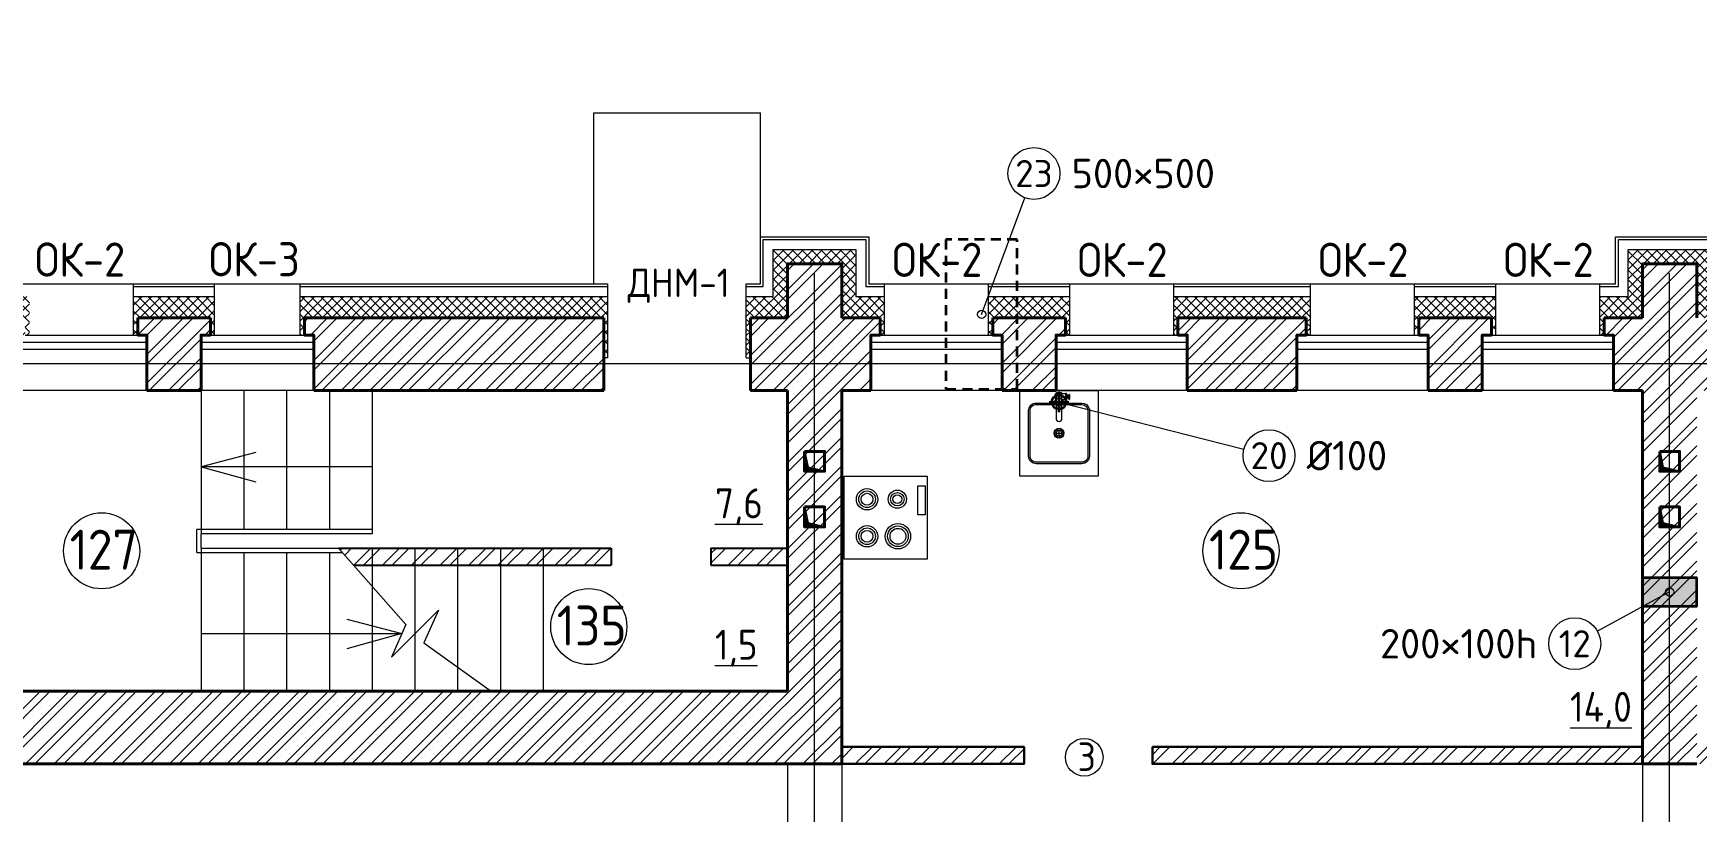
# Model space of a CAD drawing. Header units: millimetres. Extents: x -718 to 68664, y 3859 to 52864.
# Drawn here: x 31860 to 43533, y 38155 to 43618 of the extents above; entities that cross this region are included whole.
import ezdxf
from ezdxf.enums import TextEntityAlignment as Align

# ---------------------------------------------------------------- set-up
doc = ezdxf.new("R2010")
doc.units = ezdxf.units.MM
doc.linetypes.add('ACAD_ISO02W100', pattern=[15, 12, -3])
doc.linetypes.add('ACAD_ISO04W100', pattern=[30, 24, -3, 0, -3])
for name, color, linetype, lineweight in [('Ж-б_балка', 144, 'ACAD_ISO02W100', 9), ('Кирпич_перегородки_сущ', 46, 'Continuous', 25), ('Кирпич_стены', 56, 'Continuous', 40), ('Лестница', 136, 'Continuous', 18), ('Марк_пом', 250, 'Continuous', 15), ('Марка_окна_двери', 166, 'Continuous', 13), ('Мебель', 250, 'Continuous', 13), ('Оборудование', 19, 'Continuous', 13), ('Окна', 164, 'Continuous', 15), ('Оси', 136, 'ACAD_ISO04W100', 9), ('Отверстия', 5, 'Continuous', 35), ('Отверстия_выноски', 7, 'Continuous', 18), ('Перегородки кирпичные новые', 26, 'Continuous', 30), ('Площадь_текст', 198, 'Continuous', 9), ('Утеплитель', 36, 'Continuous', 9), ('фасад_навесной', 250, 'Continuous', 15), ('Штрих_кирпич_план', 27, 'Continuous', 5), ('Штрих_пл_кирп_пер_сущ', 116, 'Continuous', 5), ('Штрих_утеплитель_план', 27, 'Continuous', 5)]:
    doc.layers.add(name, color=color, linetype=linetype, lineweight=lineweight)
doc.styles.add('GOST', font='isocpeur.ttf', dxfattribs={"width": 0.9})
doc.styles.add('GOST Common_1', font='GOST Common.ttf', dxfattribs={"width": 0.95, "height": 45})

# ---------------------------------------------------------------- blocks, each defined once
blk = doc.blocks.new('Grohe Veris -  (32198000)_top_cad-bloc.com')
at = {"color": 0}
for p, q in [((52, 21), (52, -21)), ((54, -17), (54, 17)), ((73, 13), (72, 13)), ((73, 6), (72, -22)), ((73, 13), (73, 6))]:
    blk.add_line(p, q, dxfattribs=at)
for points in [[(-21, 0), (-21, -154, 1), (21, -154), (21, 0)], [(0, 9), (0, 9), (-17, 9, 0.317837), (-20, 7)], [(0, 9), (0, 9), (17, 9, -0.317837), (20, 7)], [(56, 9), (64, 10, 0.155869), (68, 11, 0.886458)], [(65, 9, 0.160711), (63, -7, 0.094437), (64, -10, 1.245706)], [(65, 9, 0.25498), (69, 11, -9.068865)], [(68, 11), (69, 12, -0.146054), (71, 14), (73, 14, -0.258705), (73, 14, -0.023605), (73, 13, -0.171239), (74, 10, 0.037593), (74, 10)], [(74, 3, 0.147806), (73, 6, 0.197149), (73, 6), (72, 6, 0.105853), (71, 6, 0.093683), (70, 6, 0.105959), (69, 3, 0.061829), (68, 1, 0.023332), (68, -5, 1.008647)], [(74, 10), (74, 6, -0.00094), (74, 3, 0.000937), (74, -11, -0.003393), (74, -19, 0.648753)], [(56, -9), (64, -10, -0.155869), (68, -11, -0.886458)], [(68, -3), (68, -5), (68, -8, 0.010154), (68, -11, 0.032815), (68, -18, 0.128402), (69, -21, 0.106313), (71, -22, 0.075412), (71, -22), (72, -22, 0.25002), (73, -22, 0.096041), (74, -19, 0.032872), (74, -19, -4.493368)]]:
    blk.add_lwpolyline(points, format="xyb", dxfattribs=at)
for points in [[(7, 21), (46, 21)], [(47, -21), (47, 21)], [(52, 21), (47, 21)], [(21, -21), (46, -21)], [(52, -21), (47, -21)]]:
    blk.add_lwpolyline(points, dxfattribs=at)
for centre, radius, start, end in [((0, 0), 30, 44.427, 225.573), ((0, 0), 25, 57.1401, 212.8599), ((0, 0), 22, 342.6586, 197.3414), ((0, 0), 21, 0, 180), ((46, 21), 0.5, 0, 90), ((47, 20), 0.5, 90, 180), ((42, 15), 11.5, 10.4024, 29.2456), ((52, 20), 0.4, 29.2456, 90), ((53, 17), 0.3, 0, 10.4024), ((49, 6), 7.06, 21.1147, 52.6774), ((112, -1), 44.3, 163.7688, 181.8841), ((74, 9), 4.94, 128.3675, 155.6022), ((72, 12), 1.95, 87.325, 127.0686), ((73, 13), 0.429, 41.7684, 83.9142), ((37, 0), 38.5, 343.0508, 15.0324), ((46, -21), 0.5, 270, 0), ((47, -20), 0.5, 180, 270), ((42, -15), 11.5, 330.7544, 349.5976), ((52, -20), 0.4, 270, 330.7544), ((49, -6), 7.06, 307.3226, 339.8743), ((53, -17), 0.3, 349.5976, 0)]:
    blk.add_arc(centre, radius, start, end, dxfattribs=at)
blk.add_ellipse((56, 0), major_axis=(0, 9), ratio=0.134102, start_param=6.283185, end_param=9.576875, dxfattribs=at)
blk = doc.blocks.new('r')
at = {"layer": 'Оборудование'}
blk.add_lwpolyline([(166291, -245653), (166891, -245653), (166891, -246203), (166291, -246203), (166291, -245653)], close=True, dxfattribs=at)
for points in [[(166765, -246140, -0.068229), (166751, -246141), (166431, -246141, -0.414214), (166378, -246088), (166378, -245768, -0.414214), (166431, -245715), (166751, -245715, -0.414214), (166804, -245768), (166804, -246088, -0.336476), (166765, -246140, -0.107558)], [(166756, -246130, -0.031274), (166751, -246131), (166431, -246131, -0.414214), (166388, -246088), (166388, -245768, -0.414214), (166431, -245725), (166751, -245725, -0.414214), (166794, -245768), (166794, -246088, -0.378043), (166756, -246130, -0.083586)]]:
    blk.add_lwpolyline(points, format="xyb", dxfattribs=at)
for points in [[(166572, -245928), (166612, -245928)], [(166592, -245908), (166592, -245948)]]:
    blk.add_lwpolyline(points, dxfattribs=at)
for radius in [35, 30, 20]:
    blk.add_circle((166592, -245928), radius, dxfattribs=at)
at = {"layer": 'Оборудование', "rotation": 269.9999999999999}
blk.add_blockref('Grohe Veris -  (32198000)_top_cad-bloc.com', (166850, -245928), dxfattribs=at)
blk = doc.blocks.new('hob 01')
at = {"layer": 'Оборудование'}
for points in [[(10, 10), (10, 710), (710, 710), (710, 10)], [(384, 88), (628, 88), (628, 28), (384, 28)]]:
    blk.add_lwpolyline(points, close=True, dxfattribs=at)
for centre, radius in [((204, 516), 90), ((204, 516), 70), ((204, 516), 50), ((516, 516), 90), ((516, 516), 70), ((516, 516), 50), ((204, 256), 107), ((204, 256), 86.7), ((204, 256), 66.7), ((516, 261), 76.6), ((516, 261), 56.6), ((516, 261), 36.6)]:
    blk.add_circle(centre, radius, dxfattribs=at)

msp = doc.modelspace()

# ---------------------------------------------------------------- hatches: boundary and pattern name
at = {"true_color": 0x000000}
h = msp.add_hatch(color=18, dxfattribs=at)
h.dxf.hatch_style = 1
h.paths.add_polyline_path([(37273, 40684), (37296, 40573), (37413, 40544), (37273, 40544)])
h = msp.add_hatch(color=18, dxfattribs=at)
h.dxf.hatch_style = 1
h.paths.add_polyline_path([(43273, 40684), (43296, 40573), (43413, 40544), (43273, 40544)])
h = msp.add_hatch(color=18, dxfattribs=at)
h.dxf.hatch_style = 1
h.paths.add_polyline_path([(37273, 40294), (37296, 40183), (37413, 40154), (37273, 40154)])
h = msp.add_hatch(color=18, dxfattribs=at)
h.dxf.hatch_style = 1
h.paths.add_polyline_path([(43273, 40294), (43296, 40183), (43413, 40154), (43273, 40154)])
at = {"layer": 'Отверстия'}
msp.add_hatch(color=5, dxfattribs=at).paths.add_polyline_path([(43153, 39597), (43533, 39597), (43533, 39797), (43153, 39797)])
at = {"layer": 'Штрих_кирпич_план'}
h = msp.add_hatch(dxfattribs=at)
h.set_pattern_fill('ANSI32', color=256, scale=15)
h.set_pattern_definition([(45, (31448.45, 40962.52), (-101.0279, 101.0279), []), (45, (31515.8, 40962.52), (-101.0279, 101.0279), [])])
h.paths.add_polyline_path([(31533, 41110), (31343, 41110), (31343, 40740), (31533, 40740)], flags=17)
h.paths.add_polyline_path([(31343, 41110), (31153, 41110), (31153, 40740), (31343, 40740)], flags=17)
h.paths.add_polyline_path([(40403, 31590), (40283, 31590), (40283, 31200), (40218, 31200), (40218, 31080), (40468, 31080), (40468, 31200), (40403, 31200)])
h.paths.add_polyline_path([(16413, 47010), (16163, 47010), (16163, 41490), (16413, 41490)])
h.paths.add_polyline_path([(22033, 47520), (20093, 47520), (20093, 47400), (20158, 47400), (20158, 47010), (21523, 47010), (21523, 46750), (22033, 46750)])
h.paths.add_polyline_path([(19258, 47400), (19323, 47400), (19323, 47520), (18813, 47520), (18813, 47400), (18878, 47400), (18878, 47010), (19258, 47010)])
h.paths.add_polyline_path([(17958, 47400), (18023, 47400), (18023, 47520), (17513, 47520), (17513, 47400), (17578, 47400), (17578, 47010), (17958, 47010)])
h.paths.add_polyline_path([(16658, 47400), (16723, 47400), (16723, 47520), (16083, 47520), (16083, 47400), (16148, 47400), (16148, 47010), (16658, 47010)])
h.paths.add_polyline_path([(15358, 47400), (15423, 47400), (15423, 47520), (14913, 47520), (14913, 47400), (14978, 47400), (14978, 47010), (15358, 47010)])
h.paths.add_polyline_path([(13723, 47010), (13723, 47520), (14253, 47520), (14253, 47400), (14188, 47400), (14188, 47010)])
h.paths.add_polyline_path([(12823, 47520), (10363, 47520), (10363, 45840), (10483, 45840), (10483, 45905), (10873, 45905), (10873, 47010), (12823, 47010)])
h.paths.add_polyline_path([(10873, 44725), (10483, 44725), (10483, 44790), (10363, 44790), (10363, 44410), (10483, 44410), (10483, 44475), (10873, 44475)])
h.paths.add_polyline_path([(10873, 43295), (10483, 43295), (10483, 43360), (10363, 43360), (10363, 42980), (10483, 42980), (10483, 43045), (10873, 43045)])
h.paths.add_polyline_path([(22768, 35910), (22033, 35910), (22033, 39560), (21653, 39560), (21653, 35655), (21653, 35080), (22033, 35080), (22033, 35400), (22768, 35400)])
h.paths.add_polyline_path([(22358, 41500), (22423, 41500), (22423, 41620), (22033, 41620), (22033, 44030), (21913, 44030), (21913, 43965), (21523, 43965), (21523, 41490), (15533, 41490), (15533, 41110), (21653, 41110), (21653, 40860), (22033, 40860), (22033, 41110), (22358, 41110)])
h.paths.add_polyline_path([(22033, 45460), (21523, 45460), (21523, 44885), (21913, 44885), (21913, 44820), (22033, 44820)])
h.paths.add_polyline_path([(23658, 41500), (23723, 41500), (23723, 41620), (23213, 41620), (23213, 41500), (23278, 41500), (23278, 41110), (23658, 41110)])
h.paths.add_polyline_path([(25738, 41500), (25803, 41500), (25803, 41620), (25533, 41620), (25023, 41620), (24513, 41620), (24513, 41500), (24578, 41500), (24578, 41110), (25023, 41110), (25023, 40860), (25533, 40860), (25533, 41110), (25738, 41110)])
h.paths.add_polyline_path([(27038, 41500), (27103, 41500), (27103, 41620), (26593, 41620), (26593, 41500), (26658, 41500), (26658, 41110), (27038, 41110)])
h.paths.add_polyline_path([(28728, 41500), (28793, 41500), (28793, 41620), (27893, 41620), (27893, 41500), (27958, 41500), (27958, 41110), (28728, 41110)])
h.paths.add_polyline_path([(30028, 41500), (30093, 41500), (30093, 41620), (29583, 41620), (29583, 41500), (29648, 41500), (29648, 41110), (30028, 41110)])
h.paths.add_polyline_path([(31738, 41500), (31803, 41500), (31803, 41620), (31533, 41620), (31533, 42000), (31153, 42000), (31153, 41620), (30883, 41620), (30883, 41500), (30948, 41500), (30948, 41110), (31738, 41110)])
h.paths.add_polyline_path([(33038, 41500), (33103, 41500), (33103, 41620), (32593, 41620), (32593, 41500), (32658, 41500), (32658, 41110), (33038, 41110)], flags=17)
h.paths.add_polyline_path([(35863, 41620), (33763, 41620), (33763, 41500), (33828, 41500), (33828, 41110), (35863, 41110)], flags=17)
h.paths.add_polyline_path([(37738, 41500), (37803, 41500), (37803, 41620), (37533, 41620), (37533, 42000), (37153, 42000), (37153, 41620), (36893, 41620), (36893, 41110), (37153, 41110), (37158, 39000), (31538, 39000), (31533, 39240), (31153, 39240), (31153, 38370), (31533, 38370), (31533, 38490), (37533, 38490), (37533, 41110), (37738, 41110)])
h.paths.add_polyline_path([(39038, 41500), (39103, 41500), (39103, 41620), (38593, 41620), (38593, 41500), (38658, 41500), (38658, 41110), (39038, 41110)])
h.paths.add_polyline_path([(40728, 41500), (40793, 41500), (40793, 41620), (39893, 41620), (39893, 41500), (39958, 41500), (39958, 41110), (40728, 41110)])
h.paths.add_polyline_path([(42028, 41500), (42093, 41500), (42093, 41620), (41583, 41620), (41583, 41500), (41648, 41500), (41648, 41110), (42028, 41110)])
h.paths.add_polyline_path([(43738, 41500), (43803, 41500), (43803, 41620), (43533, 41620), (43533, 42000), (43153, 42000), (43153, 41620), (42883, 41620), (42883, 41500), (42948, 41500), (42948, 41110), (43153, 41110), (43153, 38490), (43533, 38490), (43533, 41110), (43738, 41110)])
h.paths.add_polyline_path([(45038, 41500), (45103, 41500), (45103, 41620), (44593, 41620), (44593, 41500), (44658, 41500), (44658, 41110), (45038, 41110)])
h.paths.add_polyline_path([(46728, 41500), (46793, 41500), (46793, 41620), (45893, 41620), (45893, 41500), (45958, 41500), (45958, 41110), (46728, 41110)])
h.paths.add_polyline_path([(48028, 41500), (48093, 41500), (48093, 41620), (47583, 41620), (47583, 41500), (47648, 41500), (47648, 41110), (48028, 41110)])
h.paths.add_polyline_path([(49738, 41500), (49803, 41500), (49803, 41620), (49533, 41620), (49533, 42000), (49153, 42000), (49153, 41620), (48883, 41620), (48883, 41500), (48948, 41500), (48948, 41110), (49153, 41110), (49153, 38490), (49533, 38490), (49533, 38610), (49533, 41110), (49738, 41110)])
h.paths.add_polyline_path([(51038, 41500), (51103, 41500), (51103, 41620), (50593, 41620), (50593, 41500), (50658, 41500), (50658, 41110), (51038, 41110)])
h.paths.add_polyline_path([(52728, 41500), (52793, 41500), (52793, 41620), (51893, 41620), (51893, 41500), (51958, 41500), (51958, 41110), (52728, 41110)])
h.paths.add_polyline_path([(54028, 41500), (54093, 41500), (54093, 41620), (53583, 41620), (53583, 41500), (53648, 41500), (53648, 41110), (54028, 41110)])
h.paths.add_polyline_path([(55663, 42000), (55153, 42000), (55153, 41620), (54883, 41620), (54883, 41500), (54948, 41500), (54948, 41110), (55153, 41110), (55153, 38340), (55663, 38340), (55663, 39710), (57638, 39710), (57638, 40100), (57703, 40100), (57703, 40220), (55663, 40220)])
h.paths.add_polyline_path([(61473, 40220), (59403, 40220), (59403, 40100), (59468, 40100), (59468, 39710), (60963, 39710), (60963, 39005), (61353, 39005), (61353, 38940), (61473, 38940)])
h.paths.add_polyline_path([(61473, 37910), (61353, 37910), (61353, 37845), (60963, 37845), (60963, 36880), (61473, 36880)])
h.paths.add_polyline_path([(61473, 35590), (60963, 35590), (58988, 35590), (58988, 35200), (58923, 35200), (58923, 35080), (58988, 35080), (61473, 35080)])
h.paths.add_polyline_path([(57158, 35590), (55663, 35590), (55663, 37140), (55153, 37140), (55153, 31590), (55153, 31200), (55088, 31200), (55088, 31080), (55153, 31080), (55153, 30700), (55663, 30700), (55663, 31080), (55663, 35080), (57223, 35080), (57223, 35200), (57158, 35200)])
h.paths.add_polyline_path([(52468, 31200), (52403, 31200), (52403, 31590), (52283, 31590), (52283, 31200), (52218, 31200), (52218, 31080), (52468, 31080)])
h.paths.add_polyline_path([(49533, 31590), (49533, 36990), (49153, 36990), (49153, 31590), (49153, 31200), (49088, 31200), (49088, 31080), (49153, 31080), (49153, 30700), (49533, 30700), (49533, 31080), (49598, 31080), (49598, 31200), (49533, 31200)])
h.paths.add_polyline_path([(46468, 31200), (46403, 31200), (46403, 31590), (46283, 31590), (46283, 31200), (46218, 31200), (46218, 31080), (46468, 31080)])
h.paths.add_polyline_path([(43598, 31200), (43533, 31200), (43533, 31590), (43533, 36990), (43153, 36990), (43153, 31590), (43153, 31200), (43088, 31200), (43088, 31080), (43153, 31080), (43153, 30700), (43533, 30700), (43533, 31080), (43598, 31080)])
h.paths.add_polyline_path([(37533, 31590), (37533, 36990), (37153, 36990), (37153, 31590), (37153, 31200), (37088, 31200), (37088, 31080), (37153, 31080), (37153, 30700), (37533, 30700), (37533, 31080), (37598, 31080), (37598, 31200), (37533, 31200)])
h.paths.add_polyline_path([(34403, 31590), (34283, 31590), (34283, 31200), (34218, 31200), (34218, 31080), (34468, 31080), (34468, 31200), (34403, 31200)])
h.paths.add_polyline_path([(31533, 31590), (31533, 36400), (31153, 36400), (31153, 31590), (31153, 31200), (31088, 31200), (31088, 31080), (31153, 31080), (31153, 30700), (31533, 30700), (31533, 31080), (31598, 31080), (31598, 31200), (31533, 31200)])
h.paths.add_polyline_path([(31533, 37170), (31153, 37170), (31153, 36400), (31533, 36400)])
h.paths.add_polyline_path([(28403, 31590), (28283, 31590), (28283, 31200), (28218, 31200), (28218, 31080), (28468, 31080), (28468, 31200), (28403, 31200)])
h.paths.add_polyline_path([(25533, 34295), (25143, 34295), (25143, 34360), (25023, 34360), (25023, 34035), (25023, 31080), (25023, 30700), (25533, 30700), (25533, 31080), (25598, 31080), (25598, 31200), (25533, 31200), (25533, 31590)])
h.paths.add_polyline_path([(25533, 37252), (25023, 37252), (25023, 35910), (24448, 35910), (24448, 35400), (25023, 35400), (25023, 35150), (25143, 35150), (25143, 35215), (25533, 35215)])
h.paths.add_polyline_path([(25533, 39560), (25023, 39560), (25023, 38660), (25533, 38660)])
h.paths.add_polyline_path([(12666, 41110), (12666, 41490), (10873, 41490), (10873, 41865), (10483, 41865), (10483, 41930), (10363, 41930), (10363, 35080), (10363, 34635), (10873, 34635), (10873, 35080), (10873, 41110)])
at = {"layer": 'Штрих_пл_кирп_пер_сущ'}
h = msp.add_hatch(dxfattribs=at)
h.set_pattern_fill('ANSI32', color=256, scale=15)
h.set_pattern_definition([(45, (-66363.26, 98365.5), (-101.02788, 101.02788), []), (45, (-66295.91, 98365.5), (-101.02788, 101.02788), [])])
h.paths.add_polyline_path([(52343, 38610), (52343, 41110), (52223, 41110), (52223, 38610), (51953, 38610), (51953, 38490), (53273, 38490), (53273, 38610)])
h.paths.add_polyline_path([(55153, 38490), (55153, 38610), (54073, 38610), (54073, 38490)])
h.paths.add_polyline_path([(38813, 38490), (38813, 38610), (37533, 38610), (37533, 38490)])
h.paths.add_polyline_path([(43153, 38490), (43153, 38610), (39713, 38610), (39713, 38490)])
h.paths.add_polyline_path([(44433, 38490), (44433, 38610), (43533, 38610), (43533, 38490)])
h.paths.add_polyline_path([(48103, 38490), (48103, 38610), (45333, 38610), (45333, 38490)])
h.paths.add_polyline_path([(48903, 38610), (48903, 38490), (49153, 38490), (49153, 38610)])
h.paths.add_polyline_path([(49533, 38610), (49533, 38490), (51153, 38490), (51153, 38610)])
h.paths.add_polyline_path([(50594, 39660), (51240, 39660), (51240, 40164), (50594, 40164)], flags=9)
h.paths.add_polyline_path([(53464, 39660), (54056, 39660), (54056, 40164), (53464, 40164)], flags=9)
h = msp.add_hatch(dxfattribs=at)
h.set_pattern_fill('ANSI32', color=256, scale=15)
h.set_pattern_definition([(45, (-66363.26, 98430.5), (-101.02788, 101.02788), []), (45, (-66295.91, 98430.5), (-101.02788, 101.02788), [])])
h.paths.add_polyline_path([(34348, 39885), (34348, 40005), (34048, 40005), (34048, 39885)])
h.paths.add_polyline_path([(34648, 39885), (34648, 40005), (34348, 40005), (34348, 39885)])
h.paths.add_polyline_path([(34948, 39885), (34948, 40005), (34648, 40005), (34648, 39885)])
h.paths.add_polyline_path([(35248, 39885), (35248, 40005), (34948, 40005), (34948, 39885)])
h.paths.add_polyline_path([(35915, 39885), (35915, 40005), (35248, 40005), (35248, 39885)])
h.paths.add_polyline_path([(37153, 39885), (37153, 40005), (36615, 40005), (36615, 39885)])
h.paths.add_polyline_path([(34003, 40005), (34048, 39954), (34048, 40005)])
at = {"layer": 'Штрих_утеплитель_план'}
h = msp.add_hatch(dxfattribs=at)
h.set_pattern_fill('ANSI37', color=256, scale=15)
h.set_pattern_definition([(45, (-66363.263, 98365.506), (-33.67596, 33.67596), []), (135, (-66363.263, 98365.506), (-33.67596, -33.67596), [])])
h.paths.add_polyline_path([(54123, 41770), (53553, 41770), (53553, 41500), (53583, 41500), (53583, 41620), (54093, 41620), (54093, 41500), (54123, 41500)])
h.paths.add_polyline_path([(55813, 42100), (55053, 42100), (55053, 41770), (54853, 41770), (54853, 41500), (54883, 41500), (54883, 41620), (55153, 41620), (55153, 42000), (55663, 42000), (55663, 40220), (57703, 40220), (57703, 40100), (57733, 40100), (57733, 40370), (55813, 40370)])
h.paths.add_polyline_path([(61623, 40370), (59373, 40370), (59373, 40100), (59403, 40100), (59403, 40220), (61473, 40220), (61473, 39900), (61623, 39900)])
h.paths.add_polyline_path([(61623, 39900), (61473, 39900), (61473, 38940), (61353, 38940), (61353, 38910), (61623, 38910)])
h.paths.add_polyline_path([(61623, 37940), (61353, 37940), (61353, 37910), (61473, 37910), (61473, 36880), (61343, 36880), (61343, 36850), (61623, 36850)])
h.paths.add_polyline_path([(61623, 35620), (61343, 35620), (61343, 35590), (61473, 35590), (61473, 35080), (61343, 35080), (61343, 34930), (61623, 34930)])
h.paths.add_polyline_path([(61343, 35080), (58923, 35080), (58923, 35200), (58893, 35200), (58893, 34930), (61343, 34930)])
h.paths.add_polyline_path([(57253, 35200), (57223, 35200), (57223, 35080), (55663, 35080), (55663, 31080), (55663, 30700), (55343, 30700), (55343, 30600), (55813, 30600), (55813, 34930), (57253, 34930)])
h.paths.add_polyline_path([(55343, 30700), (55153, 30700), (55153, 31080), (55088, 31080), (55088, 31200), (55053, 31200), (55053, 30600), (55343, 30600)])
h.paths.add_polyline_path([(52518, 31200), (52468, 31200), (52468, 31080), (52218, 31080), (52218, 31200), (52168, 31200), (52168, 30930), (52518, 30930)])
h.paths.add_polyline_path([(49633, 31200), (49598, 31200), (49598, 31080), (49533, 31080), (49533, 30700), (49343, 30700), (49343, 30600), (49633, 30600)])
h.paths.add_polyline_path([(49343, 30700), (49153, 30700), (49153, 31080), (49088, 31080), (49088, 31200), (49053, 31200), (49053, 30600), (49343, 30600)])
h.paths.add_polyline_path([(46518, 31200), (46468, 31200), (46468, 31080), (46218, 31080), (46218, 31200), (46168, 31200), (46168, 30930), (46518, 30930)])
h.paths.add_polyline_path([(43633, 31200), (43598, 31200), (43598, 31080), (43533, 31080), (43533, 30700), (43343, 30700), (43343, 30600), (43633, 30600)])
h.paths.add_polyline_path([(43343, 30700), (43153, 30700), (43153, 31080), (43088, 31080), (43088, 31200), (43053, 31200), (43053, 30600), (43343, 30600)])
h.paths.add_polyline_path([(40518, 31200), (40468, 31200), (40468, 31080), (40218, 31080), (40218, 31200), (40168, 31200), (40168, 30930), (40518, 30930)])
h.paths.add_polyline_path([(37633, 31200), (37598, 31200), (37598, 31080), (37533, 31080), (37533, 30700), (37343, 30700), (37343, 30600), (37633, 30600)])
h.paths.add_polyline_path([(37343, 30700), (37153, 30700), (37153, 31080), (37088, 31080), (37088, 31200), (37053, 31200), (37053, 30600), (37343, 30600)])
h.paths.add_polyline_path([(34518, 31200), (34468, 31200), (34468, 31080), (34218, 31080), (34218, 31200), (34168, 31200), (34168, 30930), (34518, 30930)])
h.paths.add_polyline_path([(31633, 31200), (31598, 31200), (31598, 31080), (31533, 31080), (31533, 30700), (31343, 30700), (31343, 30600), (31633, 30600)])
h.paths.add_polyline_path([(31343, 30700), (31153, 30700), (31153, 31080), (31088, 31080), (31088, 31200), (31053, 31200), (31053, 30600), (31343, 30600)])
h.paths.add_polyline_path([(28518, 31200), (28468, 31200), (28468, 31080), (28218, 31080), (28218, 31200), (28168, 31200), (28168, 30930), (28518, 30930)])
h.paths.add_polyline_path([(25633, 31200), (25598, 31200), (25598, 31080), (25533, 31080), (25533, 30700), (25343, 30700), (25343, 30600), (25633, 30600)])
h.paths.add_polyline_path([(25343, 30700), (25023, 30700), (25023, 31080), (25023, 31400), (24873, 31400), (24873, 30600), (25343, 30600)])
h.paths.add_polyline_path([(25023, 34360), (25143, 34360), (25143, 34390), (24873, 34390), (24873, 31400), (25023, 31400)])
h.paths.add_polyline_path([(25023, 35400), (24448, 35400), (24418, 35400), (24418, 35250), (24873, 35250), (24873, 35120), (25143, 35120), (25143, 35150), (25023, 35150)])
h.paths.add_polyline_path([(22798, 35400), (22768, 35400), (22768, 35400), (22033, 35400), (22033, 35080), (21843, 35080), (21843, 34980), (22133, 34980), (22133, 35250), (22798, 35250)])
h.paths.add_polyline_path([(21843, 35080), (21653, 35080), (21653, 35200), (21553, 35200), (21553, 34980), (21843, 34980)])
h.paths.add_polyline_path([(19343, 35200), (19243, 35200), (19243, 35080), (18863, 35080), (18863, 35200), (18763, 35200), (18763, 34930), (19343, 34930)])
h.paths.add_polyline_path([(16263, 35080), (16073, 35080), (16073, 35200), (15973, 35200), (15973, 34930), (16263, 34930)])
h.paths.add_polyline_path([(16553, 35200), (16453, 35200), (16453, 35080), (16263, 35080), (16263, 34930), (16553, 34930)])
h.paths.add_polyline_path([(13763, 35200), (13663, 35200), (13663, 35080), (13283, 35080), (13283, 35200), (13183, 35200), (13183, 34930), (13763, 34930)])
h.paths.add_polyline_path([(10973, 35200), (10873, 35200), (10873, 35080), (10873, 34635), (10683, 34635), (10683, 34535), (10973, 34535)])
h.paths.add_polyline_path([(10363, 35080), (10363, 35400), (10213, 35400), (10213, 34535), (10683, 34535), (10683, 34635), (10363, 34635)])
h.paths.add_polyline_path([(10363, 41300), (10213, 41300), (10213, 35400), (10363, 35400)])
h.paths.add_polyline_path([(10363, 41930), (10483, 41930), (10483, 41960), (10213, 41960), (10213, 41300), (10363, 41300)])
h.paths.add_polyline_path([(10363, 43360), (10483, 43360), (10483, 43390), (10213, 43390), (10213, 42950), (10483, 42950), (10483, 42980), (10363, 42980)])
h.paths.add_polyline_path([(10363, 44790), (10483, 44790), (10483, 44820), (10213, 44820), (10213, 44380), (10483, 44380), (10483, 44410), (10363, 44410)])
h.paths.add_polyline_path([(10363, 47200), (10213, 47200), (10213, 45810), (10483, 45810), (10483, 45840), (10363, 45840)])
h.paths.add_polyline_path([(10363, 47520), (12823, 47520), (12823, 47310), (12853, 47310), (12853, 47670), (10213, 47670), (10213, 47200), (10363, 47200)])
h.paths.add_polyline_path([(14283, 47670), (13693, 47670), (13693, 47310), (13723, 47310), (13723, 47520), (14253, 47520), (14253, 47400), (14283, 47400)])
h.paths.add_polyline_path([(15453, 47670), (14883, 47670), (14883, 47400), (14913, 47400), (14913, 47520), (15423, 47520), (15423, 47400), (15453, 47400)])
h.paths.add_polyline_path([(16753, 47670), (16053, 47670), (16053, 47400), (16083, 47400), (16083, 47520), (16723, 47520), (16723, 47400), (16753, 47400)])
h.paths.add_polyline_path([(18053, 47670), (17483, 47670), (17483, 47400), (17513, 47400), (17513, 47520), (18023, 47520), (18023, 47400), (18053, 47400)])
h.paths.add_polyline_path([(19353, 47670), (18783, 47670), (18783, 47400), (18813, 47400), (18813, 47520), (19323, 47520), (19323, 47400), (19353, 47400)])
h.paths.add_polyline_path([(22183, 47670), (20063, 47670), (20063, 47400), (20093, 47400), (20093, 47520), (22033, 47520), (22033, 46750), (21843, 46750), (21843, 46720), (22183, 46720)])
h.paths.add_polyline_path([(22183, 45490), (21843, 45490), (21843, 45460), (22033, 45460), (22033, 44820), (21913, 44820), (21913, 44790), (22183, 44790)])
h.paths.add_polyline_path([(22183, 44060), (21913, 44060), (21913, 44030), (22033, 44030), (22033, 41620), (22423, 41620), (22423, 41500), (22453, 41500), (22453, 41770), (22183, 41770)])
h.paths.add_polyline_path([(23753, 41770), (23183, 41770), (23183, 41500), (23213, 41500), (23213, 41620), (23723, 41620), (23723, 41500), (23753, 41500)])
h.paths.add_polyline_path([(25833, 41770), (24483, 41770), (24483, 41500), (24513, 41500), (24513, 41620), (25023, 41620), (25533, 41620), (25803, 41620), (25803, 41500), (25833, 41500)])
h.paths.add_polyline_path([(27133, 41770), (26563, 41770), (26563, 41500), (26593, 41500), (26593, 41620), (27103, 41620), (27103, 41500), (27133, 41500)])
h.paths.add_polyline_path([(28823, 41770), (27863, 41770), (27863, 41500), (27893, 41500), (27893, 41620), (28793, 41620), (28793, 41500), (28823, 41500)])
h.paths.add_polyline_path([(30123, 41770), (29553, 41770), (29553, 41500), (29583, 41500), (29583, 41620), (30093, 41620), (30093, 41500), (30123, 41500)])
h.paths.add_polyline_path([(31153, 42000), (31533, 42000), (31533, 41620), (31803, 41620), (31803, 41500), (31833, 41500), (31833, 41770), (31633, 41770), (31633, 42100), (31053, 42100), (31053, 41770), (30853, 41770), (30853, 41500), (30883, 41500), (30883, 41620), (31153, 41620)])
h.paths.add_polyline_path([(33133, 41770), (32563, 41770), (32563, 41500), (32593, 41500), (32593, 41620), (33103, 41620), (33103, 41500), (33133, 41500)])
h.paths.add_polyline_path([(35893, 41770), (33733, 41770), (33733, 41500), (33763, 41500), (33763, 41620), (35863, 41620), (35863, 41340), (35893, 41340)])
h.paths.add_polyline_path([(37153, 42000), (37533, 42000), (37533, 41620), (37803, 41620), (37803, 41500), (37833, 41500), (37833, 41770), (37633, 41770), (37633, 42100), (37053, 42100), (37053, 41770), (36863, 41770), (36863, 41340), (36879, 41340), (36893, 41340), (36893, 41620), (37153, 41620)])
h.paths.add_polyline_path([(39133, 41770), (38563, 41770), (38563, 41500), (38593, 41500), (38593, 41620), (39103, 41620), (39103, 41500), (39133, 41500)])
h.paths.add_polyline_path([(40823, 41770), (39863, 41770), (39863, 41500), (39893, 41500), (39893, 41620), (40793, 41620), (40793, 41500), (40823, 41500)])
h.paths.add_polyline_path([(42123, 41770), (41553, 41770), (41553, 41500), (41583, 41500), (41583, 41620), (42093, 41620), (42093, 41500), (42123, 41500)])
h.paths.add_polyline_path([(43153, 42000), (43533, 42000), (43533, 41620), (43803, 41620), (43803, 41500), (43833, 41500), (43833, 41770), (43633, 41770), (43633, 42100), (43053, 42100), (43053, 41770), (42853, 41770), (42853, 41500), (42883, 41500), (42883, 41620), (43153, 41620)])
h.paths.add_polyline_path([(45133, 41770), (44563, 41770), (44563, 41500), (44593, 41500), (44593, 41620), (45103, 41620), (45103, 41500), (45133, 41500)])
h.paths.add_polyline_path([(46823, 41770), (45863, 41770), (45863, 41500), (45893, 41500), (45893, 41620), (46793, 41620), (46793, 41500), (46823, 41500)])
h.paths.add_polyline_path([(48123, 41770), (47553, 41770), (47553, 41500), (47583, 41500), (47583, 41620), (48093, 41620), (48093, 41500), (48123, 41500)])
h.paths.add_polyline_path([(49153, 42000), (49533, 42000), (49533, 41620), (49803, 41620), (49803, 41500), (49833, 41500), (49833, 41770), (49633, 41770), (49633, 42100), (49053, 42100), (49053, 41770), (48853, 41770), (48853, 41500), (48883, 41500), (48883, 41620), (49153, 41620)])
h.paths.add_polyline_path([(51133, 41770), (50563, 41770), (50563, 41500), (50593, 41500), (50593, 41620), (51103, 41620), (51103, 41500), (51133, 41500)])
h.paths.add_polyline_path([(52823, 41770), (51863, 41770), (51863, 41500), (51893, 41500), (51893, 41620), (52793, 41620), (52793, 41500), (52823, 41500)])

# ---------------------------------------------------------------- linework, layer by layer
for points in [[(37273, 40684), (37296, 40573), (37413, 40544), (37273, 40544), (37273, 40684)], [(43273, 40684), (43296, 40573), (43413, 40544), (43273, 40544), (43273, 40684)], [(37273, 40294), (37296, 40183), (37413, 40154), (37273, 40154), (37273, 40294)], [(43273, 40294), (43296, 40183), (43413, 40154), (43273, 40154), (43273, 40294)]]:
    msp.add_lwpolyline(points)
at = {"layer": 'Ж-б_балка', "ltscale": 0.1}
for p, q in [((37153, 38490), (37153, 36990)), ((37533, 38490), (37533, 36990)), ((43153, 38490), (43153, 36990))]:
    msp.add_line(p, q, dxfattribs=at)
at = {"layer": 'Кирпич_перегородки_сущ'}
for p, q in [((34003, 40005), (35915, 40005)), ((35915, 40005), (35915, 39885)), ((36615, 40005), (37153, 40005)), ((36615, 40005), (36615, 39885)), ((34109, 39885), (35915, 39885)), ((36615, 39885), (37153, 39885)), ((37533, 38610), (38813, 38610)), ((38813, 38610), (38813, 38490)), ((38813, 38610), (38813, 38490)), ((39713, 38610), (43153, 38610)), ((39713, 38610), (39713, 38490)), ((39713, 38610), (39713, 38490)), ((37533, 38490), (38813, 38490)), ((39713, 38490), (43153, 38490))]:
    msp.add_line(p, q, dxfattribs=at)
at = {"layer": 'Кирпич_стены'}
for p, q in [((33763, 41620), (35863, 41620)), ((35863, 41110), (35863, 41620)), ((36893, 41620), (37153, 41620)), ((36893, 41110), (36893, 41620)), ((37803, 41620), (37533, 41620)), ((42883, 41620), (43153, 41620)), ((33828, 41110), (35863, 41110)), ((36893, 41110), (37153, 41110)), ((37533, 41110), (37738, 41110)), ((42948, 41110), (43153, 41110)), ((31533, 39000), (37153, 39000)), ((31533, 38490), (37533, 38490)), ((43153, 38490), (43533, 38490))]:
    msp.add_line(p, q, dxfattribs=at)
at = {"layer": 'Кирпич_стены', "lineweight": 15}
for p, q in [((32658, 41110), (31738, 41110)), ((33828, 41110), (33038, 41110)), ((42948, 41110), (37738, 41110))]:
    msp.add_line(p, q, dxfattribs=at)
at = {"layer": 'Кирпич_стены'}
for points in [[(37533, 41620), (37533, 42000), (37153, 42000), (37153, 41620)], [(43533, 41620), (43533, 42000), (43153, 42000), (43153, 41620)], [(33103, 41620), (32593, 41620)], [(32658, 41110), (32658, 41500), (32593, 41500), (32593, 41620)], [(33038, 41110), (33038, 41500), (33103, 41500), (33103, 41620)], [(33828, 41110), (33828, 41500), (33763, 41500), (33763, 41620)], [(37738, 41110), (37738, 41500), (37803, 41500), (37803, 41620)], [(39103, 41620), (38593, 41620)], [(38658, 41110), (38658, 41500), (38593, 41500), (38593, 41620)], [(39038, 41110), (39038, 41500), (39103, 41500), (39103, 41620)], [(40793, 41620), (39893, 41620)], [(39958, 41110), (39958, 41500), (39893, 41500), (39893, 41620)], [(40728, 41110), (40728, 41500), (40793, 41500), (40793, 41620)], [(42093, 41620), (41583, 41620)], [(41648, 41110), (41648, 41500), (41583, 41500), (41583, 41620)], [(42028, 41110), (42028, 41500), (42093, 41500), (42093, 41620)], [(42948, 41110), (42948, 41500), (42883, 41500), (42883, 41620)], [(32658, 41110), (33038, 41110)], [(37153, 41110), (37153, 39000)], [(37533, 38490), (37533, 41110)], [(38658, 41110), (39038, 41110)], [(39958, 41110), (40728, 41110)], [(41648, 41110), (42028, 41110)], [(43153, 41110), (43153, 38490)]]:
    msp.add_lwpolyline(points, dxfattribs=at)
for points in [[(37273, 40684), (37413, 40684), (37413, 40544), (37273, 40544)], [(43273, 40684), (43413, 40684), (43413, 40544), (43273, 40544)], [(37273, 40294), (37413, 40294), (37413, 40154), (37273, 40154)], [(43273, 40294), (43413, 40294), (43413, 40154), (43273, 40154)]]:
    msp.add_lwpolyline(points, close=True, dxfattribs=at)
at = {"layer": 'Лестница'}
for p, q in [((35793, 41860), (35793, 43060)), ((35793, 43060), (36963, 43060)), ((36963, 41860), (36963, 43060)), ((33038, 41110), (33038, 40105)), ((33338, 41110), (33338, 40135)), ((33638, 41110), (33638, 40135)), ((33938, 41110), (33938, 40135)), ((34238, 41110), (34238, 40105)), ((34238, 40575), (33038, 40575)), ((34238, 40135), (33008, 40135)), ((33008, 39975), (33008, 40135)), ((34238, 40105), (33038, 40105)), ((33038, 40005), (33038, 40105)), ((33008, 39975), (34030, 39975)), ((33038, 40005), (33038, 39000)), ((33038, 40005), (34003, 40005)), ((33338, 39975), (33338, 39000)), ((33638, 39975), (33638, 39000)), ((33938, 39975), (33938, 39000)), ((34238, 39738), (34238, 39000)), ((33038, 39405), (34446, 39405)), ((34538, 39405), (34538, 39000)), ((34838, 39171), (34838, 39000))]:
    msp.add_line(p, q, dxfattribs=at)
at = {"layer": 'Лестница', "linetype": 'ACAD_ISO02W100', "ltscale": 10}
for p, q in [((34003, 40005), (35248, 40005)), ((34238, 39460), (34238, 39348))]:
    msp.add_line(p, q, dxfattribs=at)
at = {"layer": 'Лестница', "linetype": 'ACAD_ISO02W100', "lineweight": 5, "ltscale": 0.1}
for p, q in [((34238, 40005), (34238, 39738)), ((34538, 40005), (34538, 39405)), ((35138, 40005), (35138, 39000)), ((35438, 40005), (35438, 39000))]:
    msp.add_line(p, q, dxfattribs=at)
at = {"layer": 'Лестница', "linetype": 'ACAD_ISO02W100', "lineweight": 5, "ltscale": 0.2}
msp.add_line((34838, 40005), (34838, 39170), dxfattribs=at)
at = {"layer": 'Лестница'}
for points in [[(33423, 40677), (33038, 40575), (33423, 40469)], [(34003, 40005), (34474, 39469), (34373, 39239), (34704, 39570), (34602, 39341), (35073, 39000)], [(34061, 39507), (34446, 39405), (34061, 39299)]]:
    msp.add_lwpolyline(points, dxfattribs=at)
at = {"layer": 'Марк_пом'}
for centre in [(32340, 39986), (40335, 39986), (35758, 39454)]:
    msp.add_circle(centre, 267, dxfattribs=at)
at = {"layer": 'Марка_окна_двери'}
msp.add_circle((39235, 38537), 132, dxfattribs=at)
at = {"layer": 'Окна'}
for p, q in [((31738, 41450), (32658, 41450)), ((31803, 41500), (32593, 41500)), ((33038, 41450), (33828, 41450)), ((33103, 41500), (33828, 41500)), ((37738, 41450), (38658, 41450)), ((37803, 41500), (38593, 41500)), ((39038, 41450), (39958, 41450)), ((39103, 41500), (39893, 41500)), ((40728, 41450), (41648, 41450)), ((40793, 41500), (41583, 41500)), ((42028, 41450), (42948, 41450)), ((42093, 41500), (42883, 41500)), ((31738, 41400), (32658, 41400)), ((33038, 41400), (33828, 41400)), ((37738, 41400), (38658, 41400)), ((39038, 41400), (39958, 41400)), ((40728, 41400), (41648, 41400)), ((42028, 41400), (42948, 41400))]:
    msp.add_line(p, q, dxfattribs=at)
at = {"layer": 'Оси', "ltscale": 0.3}
for p, q in [((37343, 28200), (37343, 41935)), ((43343, 28200), (43343, 41935)), ((4164, 41300), (55343, 41300))]:
    msp.add_line(p, q, dxfattribs=at)
at = {"layer": 'Отверстия', "color": 5}
for p, q in [((38305, 42170), (38265, 42170)), ((38265, 42170), (38265, 42100)), ((38420, 42170), (38350, 42170)), ((38535, 42170), (38465, 42170)), ((38650, 42170), (38580, 42170)), ((38765, 42170), (38695, 42170)), ((38765, 42155), (38765, 42170)), ((38265, 42055), (38265, 41985)), ((38765, 42040), (38765, 42110)), ((38265, 41940), (38265, 41870)), ((38765, 41925), (38765, 41995)), ((38265, 41825), (38265, 41755)), ((38765, 41810), (38765, 41880)), ((38265, 41710), (38265, 41640)), ((38765, 41695), (38765, 41765)), ((38265, 41595), (38265, 41525)), ((38765, 41580), (38765, 41650)), ((38265, 41480), (38265, 41410)), ((38765, 41465), (38765, 41535)), ((38265, 41365), (38265, 41295)), ((38765, 41350), (38765, 41420)), ((38265, 41250), (38265, 41180)), ((38765, 41235), (38765, 41305)), ((38265, 41135), (38265, 41120)), ((38265, 41120), (38335, 41120)), ((38380, 41120), (38450, 41120)), ((38495, 41120), (38565, 41120)), ((38610, 41120), (38680, 41120)), ((38725, 41120), (38765, 41120)), ((38765, 41120), (38765, 41190)), ((39058, 40960), (39058, 41100)), ((38988, 41030), (39128, 41030))]:
    msp.add_line(p, q, dxfattribs=at)
msp.add_lwpolyline([(43153, 39597), (43533, 39597), (43533, 39797), (43153, 39797)], close=True, dxfattribs=at)
msp.add_circle((39058, 41030), 50, dxfattribs=at)
at = {"layer": 'Отверстия_выноски', "lineweight": 13}
for points in [[(38515, 41645), (38819, 42464)], [(39058, 41030), (40356, 40699)], [(43343, 39697), (42836, 39421)]]:
    msp.add_lwpolyline(points, dxfattribs=at)
at = {"layer": 'Отверстия_выноски'}
for centre, radius in [((38882, 42634), 182), ((38515, 41645), 28.9), ((39058, 41030), 28.9), ((40532, 40654), 182), ((43343, 39697), 28.9), ((42677, 39334), 182)]:
    msp.add_circle(centre, radius, dxfattribs=at)
at = {"layer": 'Перегородки кирпичные новые'}
for points in [[(37533, 38610), (38813, 38610), (38813, 38490), (37533, 38490)], [(39713, 38610), (43153, 38610), (43153, 38490), (39713, 38490)]]:
    msp.add_lwpolyline(points, close=True, dxfattribs=at)
at = {"layer": 'Утеплитель'}
for p, q in [((37053, 41770), (37053, 42100)), ((37053, 42100), (37633, 42100)), ((37633, 42100), (37633, 41770)), ((43053, 41770), (43053, 42100)), ((43053, 42100), (43633, 42100)), ((32563, 41770), (33133, 41770)), ((33733, 41770), (35893, 41770)), ((36863, 41770), (37053, 41770)), ((37633, 41770), (37833, 41770)), ((38563, 41770), (39133, 41770)), ((39863, 41770), (40823, 41770)), ((41553, 41770), (42123, 41770)), ((42853, 41770), (43053, 41770))]:
    msp.add_line(p, q, dxfattribs=at)
at = {"layer": 'фасад_навесной'}
for p, q in [((36963, 41860), (36963, 42190)), ((36963, 42190), (37723, 42190)), ((36983, 41840), (36983, 42170)), ((36983, 42170), (37703, 42170)), ((37703, 42170), (37703, 41840)), ((37723, 42190), (37723, 41860)), ((42963, 41860), (42963, 42190)), ((42963, 42190), (43723, 42190)), ((42983, 41840), (42983, 42170)), ((42983, 42170), (43703, 42170)), ((31723, 41860), (35893, 41860)), ((32563, 41500), (32563, 41860)), ((32563, 41840), (33133, 41840)), ((33133, 41500), (33133, 41860)), ((33733, 41500), (33733, 41860)), ((33733, 41840), (35893, 41840)), ((35893, 41340), (35893, 41860)), ((36863, 41860), (36963, 41860)), ((36863, 41340), (36863, 41860)), ((36863, 41840), (36983, 41840)), ((37703, 41840), (37833, 41840)), ((37723, 41860), (42963, 41860)), ((37833, 41500), (37833, 41860)), ((38563, 41500), (38563, 41860)), ((38563, 41840), (39133, 41840)), ((39133, 41500), (39133, 41860)), ((39863, 41500), (39863, 41860)), ((39863, 41840), (40823, 41840)), ((40823, 41500), (40823, 41860)), ((41553, 41500), (41553, 41860)), ((41553, 41840), (42123, 41840)), ((42123, 41500), (42123, 41860)), ((42853, 41500), (42853, 41860)), ((42853, 41840), (42983, 41840)), ((35893, 41340), (35863, 41340)), ((36863, 41340), (36893, 41340))]:
    msp.add_line(p, q, dxfattribs=at)

# ---------------------------------------------------------------- block references
at = {"layer": 'Мебель', "rotation": 89.99999999999999}
msp.add_blockref('r', (-206870, -125781), dxfattribs=at)
at = {"layer": 'Мебель', "xscale": 0.8333333333333591, "yscale": 0.8333333333333591, "zscale": 0.8333333333333591, "rotation": 90}
msp.add_blockref('hob 01', (38141, 39918), dxfattribs=at)

# ---------------------------------------------------------------- texts
at = {"layer": 'Марк_пом', "char_height": 280, "width": 515.57, "attachment_point": 1, "style": 'GOST Common_1'}
for s, insert in [('127', (32116, 40134)), ('125', (40111, 40134)), ('135', (35534, 39602))]:
    msp.add_mtext(s, dxfattribs=dict(at, insert=insert))
at = {"layer": 'Марка_окна_двери', "attachment_point": 1, "style": 'GOST Common_1'}
for s, insert, char_height, width in [('ОК-2', (31872, 42150), 240, 889.38), ('ОК-3', (33093, 42152), 240, 889.38), ('ОК-2', (37887, 42148), 240, 889.38), ('ОК-2', (39187, 42148), 240, 889.38), ('ОК-2', (40877, 42148), 240, 889.38), ('ОК-2', (42177, 42148), 240, 889.38), ('ДНМ-1', (36031, 41967), 200, 389.04), ('3', (39189, 38641), 200, 203.38)]:
    msp.add_mtext(s, dxfattribs=dict(at, insert=insert, char_height=char_height, width=width))
at = {"layer": 'Отверстия_выноски', "style": 'GOST'}
for s, p in [('23', (38882, 42634)), ('20', (40532, 40654)), ('12', (42677, 39334))]:
    msp.add_text(s, height=189.8, dxfattribs=at).set_placement(p, align=Align.MIDDLE_CENTER)
for s, p in [('500×500', (39146, 42634)), ('Ø100', (40796, 40654))]:
    msp.add_text(s, height=206.2, dxfattribs=at).set_placement(p, align=Align.MIDDLE_LEFT)
msp.add_text('200×100h', height=206.2, dxfattribs=at).set_placement((42413, 39334), align=Align.MIDDLE_RIGHT)
at = {"layer": 'Площадь_текст', "char_height": 210, "width": 515.57, "attachment_point": 1, "style": 'GOST Common_1'}
for s, insert in [('{\\L7,6}', (36644, 40424)), ('{\\L1,5}', (36644, 39432)), ('{\\L14,0}', (42644, 38996))]:
    msp.add_mtext(s, dxfattribs=dict(at, insert=insert))

doc.saveas('drawing.dxf')
